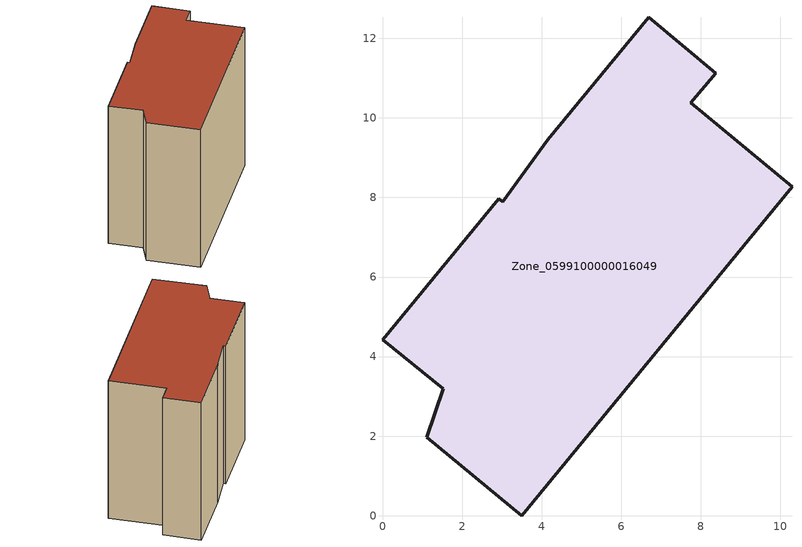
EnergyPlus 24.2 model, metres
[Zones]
Zone_0599100000016049
 floor ground (C_G): 0,4.43 2.92,7.97 3.02,7.89 4.15,9.46 6.69,12.53 8.37,11.12 7.74,10.38 10.29,8.27 3.5,0 1.11,1.97 1.52,3.19 z0
 wall outside (C_F): 1.11,1.97 3.5,0 10.29,8.27 7.74,10.38 8.37,11.12 6.69,12.53 4.15,9.46 3.02,7.89 2.92,7.97 0,4.43 1.52,3.19 1.11,1.97 z0:9.01
 roof outside (C_R): 6.69,12.53 4.15,9.46 3.02,7.89 2.92,7.97 0,4.43 1.52,3.19 1.11,1.97 3.5,0 10.29,8.27 7.74,10.38 8.37,11.12 z9.01
[BUILDING]
Pand.0599100000016049: North Axis=0; Terrain=City; Loads Convergence Tolerance Value=0.04; Temperature Convergence Tolerance Value=0.4; Solar Distribution=FullExterior; Maximum Number of Warmup Days=25; Minimum Number of Warmup Days=1
[Site:Location]
Rotterdam.The.Hague.AP_ZH_NLD Design_Conditions: Latitude=51.96; Longitude=4.45; Time Zone=1; Elevation=-4.5
[SITE:GROUNDTEMPERATURE:BUILDINGSURFACE]
18, 18, 18, 18, 18, 18, 18, 18, 18, 18, 18, 18
[MATERIAL] Thermal Absorptance=0.9; Solar Absorptance=0.7; Visible Absorptance=0.7
Name | Roughness | Thickness | Conductivity | Density | Specific Heat
G.TC.1946 | MediumSmooth | 0.15 | 1 | 540 | 1210
F.TC.1946 | Rough | 0.3 | 0.857143 | 1920 | 840
R.TC.1946 | MediumRough | 0.2 | 0.909091 | 1500 | 1000
[CONSTRUCTION]
C_G: G.TC.1946
C_F: F.TC.1946
C_R: R.TC.1946
[ZONE]
Zone_0599100000016049: Type=1; Multiplier=1; Ceiling Height=Autocalculate; Volume=Autocalculate; Floor Area=autocalculate; Part of Total Floor Area=Yes
[ZONEINFILTRATION:DESIGNFLOWRATE]
Infil_Zone_0599100000016049: Zone or ZoneList or Space or SpaceList=Zone_0599100000016049; Schedule=AlwaysOn; Design Flow Rate Calculation Method=Flow/Area; Flow Rate per Floor Area=0.003; Constant Term Coefficient=1; Temperature Term Coefficient=0; Velocity Term Coefficient=0; Velocity Squared Term Coefficient=0
[HVACTEMPLATE:ZONE:IDEALLOADSAIRSYSTEM]
Zone_0599100000016049: Maximum Heating Supply Air Temperature=50; Minimum Cooling Supply Air Temperature=13; Maximum Heating Supply Air Humidity Ratio=0.0156; Minimum Cooling Supply Air Humidity Ratio=0.0077; Heating Limit=NoLimit; Cooling Limit=NoLimit; Dehumidification Control Type=ConstantSensibleHeatRatio; Cooling Sensible Heat Ratio=0.7; Dehumidification Setpoint=60; Humidification Control Type=None; Humidification Setpoint=30; Outdoor Air Method=None; Outdoor Air Flow Rate per Person=0.00944; Outdoor Air Flow Rate per Zone Floor Area=0; Outdoor Air Flow Rate per Zone=0; Demand Controlled Ventilation Type=None; Outdoor Air Economizer Type=NoEconomizer; Heat Recovery Type=None; Sensible Heat Recovery Effectiveness=0.7; Latent Heat Recovery Effectiveness=0.65
[ZONECONTROL:THERMOSTAT]
ThermostatControl_Zone_0599100000016049: Zone or ZoneList=Zone_0599100000016049; Control Type Schedule=DualSetpointControlType; Control 1=Thermostat_Zone_0599100000016049; Temperature Difference Between Cutout And Setpoint=0
[THERMOSTATSETPOINT:DUALSETPOINT]
Thermostat_Zone_0599100000016049: Heating Setpoint Temperature Schedule=HeatingSetpoint_Zone_0599100000016049; Cooling Setpoint Temperature Schedule=CoolingSetpoint_Zone_0599100000016049
[SCHEDULE:COMPACT]
HeatingSetpoint_Zone_0599100000016049: Through: 12/31, For: AllDays, Until: 24:00, 21
CoolingSetpoint_Zone_0599100000016049: Through: 12/31, For: AllDays, Until: 24:00, 24
DualSetpointControlType: Through: 12/31, For: AllDays, Until: 24:00, 4
AlwaysOn: Through: 12/31, For: AllDays, Until: 24:00, 1
